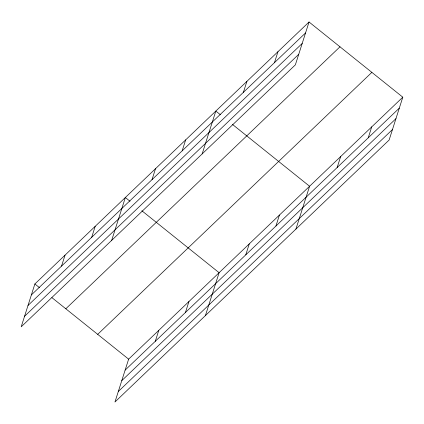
<?xml version="1.0" encoding="UTF-8"?>
<svg xmlns="http://www.w3.org/2000/svg" width="424" height="424" viewBox="0 0 424 424"><rect width="100%" height="100%" fill="white"/><g stroke="black" fill="none" stroke-linecap="round" stroke-linejoin="round"><path stroke-width="0.64" d="M309.043 21.995L34.874 283.969L21.2 326.814L295.369 64.846L309.043 21.995L402.8 97.186L389.126 140.031L114.957 402.005L128.631 359.154L402.8 97.186M61.538 266.102L65.031 255.153M91.695 237.286L95.193 226.331M111.676 240.366L125.35 197.515L129.993 201.241M152.015 179.654L155.507 168.699M182.172 150.838L185.664 139.883M202.153 153.917L215.827 111.067L220.464 114.787M155.295 341.294L158.793 330.338M243.403 92.331L246.895 81.376M185.452 312.472L188.95 301.522M274.471 62.641L277.969 51.686M205.433 315.551L219.107 272.706L141.849 210.749M245.772 254.84L249.264 243.89M275.929 226.024L279.427 215.069M295.91 229.103L309.584 186.253L232.326 124.301M337.159 167.517L340.658 156.562M368.233 137.827L371.726 126.877M31.381 294.919L305.545 32.95M28.021 305.444L302.185 43.476M24.56 316.288L298.724 54.32M65.815 308.778L339.984 46.81M97.695 334.345L371.859 72.372M125.138 370.11L399.302 108.136M121.778 380.635L395.947 118.662M118.317 391.479L392.486 129.506M34.874 283.969L39.517 287.689M51.892 297.616L128.631 359.154"/></g></svg>
